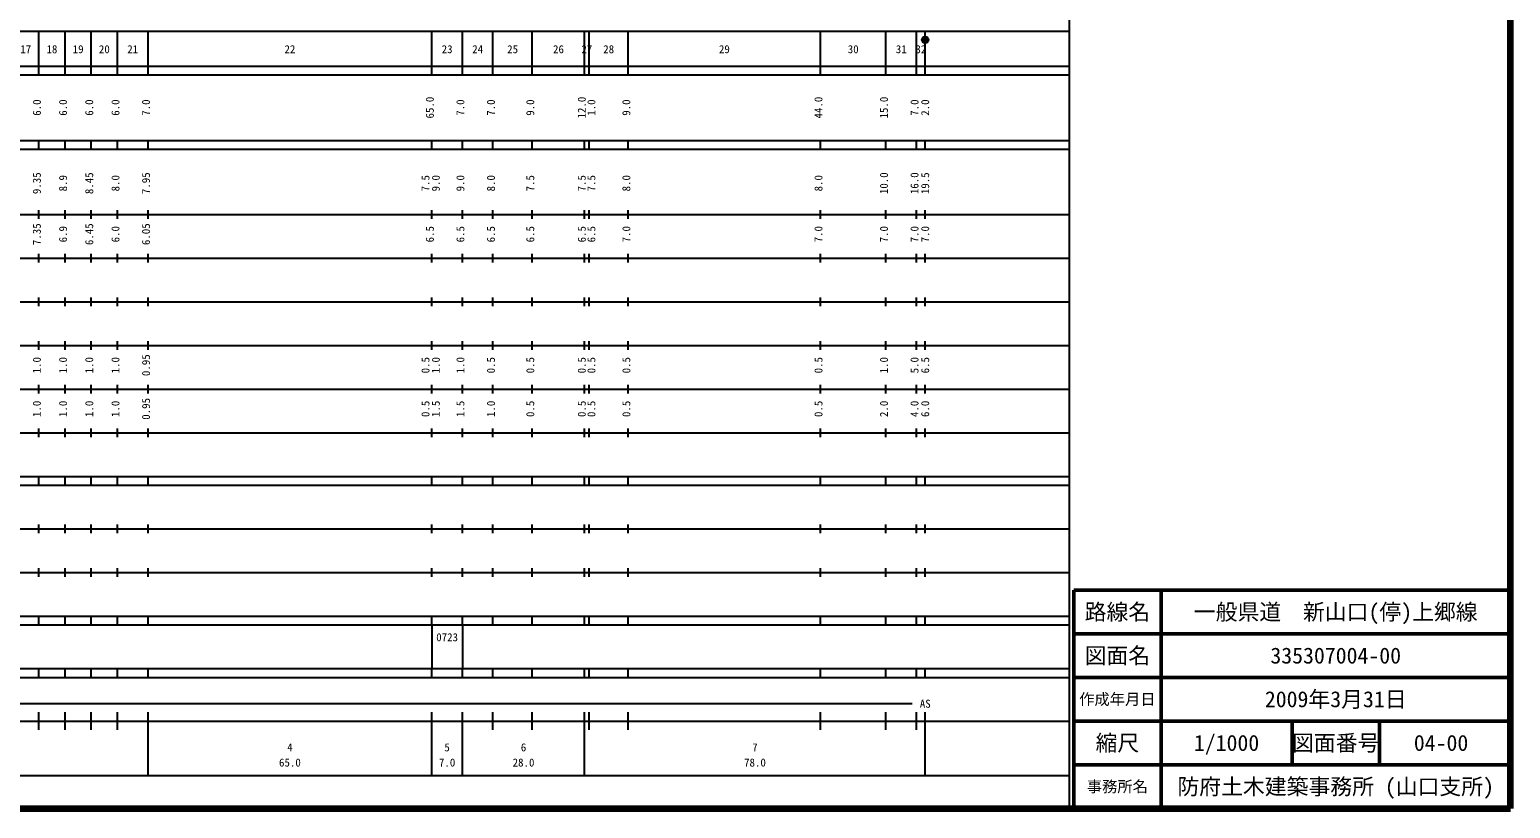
# Model space of a CAD drawing. Units: millimetres on the paper, enlarged 1000 times. Extents: x 40000 to 680000, y 20000 to 380000.
# Drawn here: x 340887 to 680000, y 20000 to 198357 of the extents above; entities that cross this region are included whole.
import ezdxf
from ezdxf.enums import TextEntityAlignment as Align

# ---------------------------------------------------------------- set-up
doc = ezdxf.new("R2010")
doc.units = ezdxf.units.MM
doc.header["$LTSCALE"] = 1000
doc.header["$PDMODE"] = 32
doc.header["$PDSIZE"] = 500
for name, color, linetype, lineweight in [('M-TTL', 2, 'Continuous', 140), ('M-TTL-BAND', 7, 'Continuous', 25), ('M-TTL-FRAM', 2, 'Continuous', 50), ('M-TTL-LINE', 7, 'Continuous', 50)]:
    doc.layers.add(name, color=color, linetype=linetype, lineweight=lineweight)
doc.layers.add('M-TTL-TXT', color=7, linetype='Continuous')
doc.styles.add('ＭＳ ゴシック', font='')
doc.styles.get('ＭＳ ゴシック').set_extended_font_data('MS Gothic')

msp = doc.modelspace()

# ---------------------------------------------------------------- linework, layer by layer
at = {"layer": 'M-TTL'}
for p, q in [((680000, 20000), (680000, 380000)), ((40000, 20000), (680000, 20000))]:
    msp.add_line(p, q, dxfattribs=at)
at = {"layer": 'M-TTL-BAND'}
for p, q in [((579000, 20000), (579000, 370000)), ((68000, 198000), (579000, 198000)), ((343000, 188000), (343000, 198000)), ((349000, 188000), (349000, 198000)), ((355000, 188000), (355000, 198000)), ((361000, 188000), (361000, 198000)), ((368000, 188000), (368000, 198000)), ((433000, 188000), (433000, 198000)), ((440000, 188000), (440000, 198000)), ((447000, 188000), (447000, 198000)), ((456000, 188000), (456000, 198000)), ((468000, 188000), (468000, 198000)), ((469000, 188000), (469000, 198000)), ((478000, 188000), (478000, 198000)), ((522000, 188000), (522000, 198000)), ((537000, 188000), (537000, 198000)), ((544000, 188000), (544000, 198000)), ((546000, 188000), (546000, 198000)), ((40000, 190000), (579000, 190000)), ((40000, 188000), (579000, 188000)), ((40000, 173000), (579000, 173000)), ((343000, 171000), (343000, 173000)), ((349000, 171000), (349000, 173000)), ((355000, 171000), (355000, 173000)), ((361000, 171000), (361000, 173000)), ((368000, 171000), (368000, 173000)), ((433000, 171000), (433000, 173000)), ((440000, 171000), (440000, 173000)), ((447000, 171000), (447000, 173000)), ((456000, 171000), (456000, 173000)), ((468000, 171000), (468000, 173000)), ((469000, 171000), (469000, 173000)), ((478000, 171000), (478000, 173000)), ((522000, 171000), (522000, 173000)), ((537000, 171000), (537000, 173000)), ((544000, 171000), (544000, 173000)), ((546000, 171000), (546000, 173000)), ((40000, 171000), (579000, 171000)), ((40000, 156000), (579000, 156000)), ((343000, 155000), (343000, 157000)), ((349000, 155000), (349000, 157000)), ((355000, 155000), (355000, 157000)), ((361000, 155000), (361000, 157000)), ((368000, 155000), (368000, 157000)), ((433000, 155000), (433000, 157000)), ((440000, 155000), (440000, 157000)), ((447000, 155000), (447000, 157000)), ((456000, 155000), (456000, 157000)), ((468000, 155000), (468000, 157000)), ((469000, 155000), (469000, 157000)), ((478000, 155000), (478000, 157000)), ((522000, 155000), (522000, 157000)), ((537000, 155000), (537000, 157000)), ((544000, 155000), (544000, 157000)), ((546000, 155000), (546000, 157000)), ((46000, 146000), (579000, 146000)), ((343000, 145000), (343000, 147000)), ((349000, 145000), (349000, 147000)), ((355000, 145000), (355000, 147000)), ((361000, 145000), (361000, 147000)), ((368000, 145000), (368000, 147000)), ((433000, 145000), (433000, 147000)), ((440000, 145000), (440000, 147000)), ((447000, 145000), (447000, 147000)), ((456000, 145000), (456000, 147000)), ((468000, 145000), (468000, 147000)), ((469000, 145000), (469000, 147000)), ((478000, 145000), (478000, 147000)), ((522000, 145000), (522000, 147000)), ((537000, 145000), (537000, 147000)), ((544000, 145000), (544000, 147000)), ((546000, 145000), (546000, 147000)), ((52000, 136000), (579000, 136000)), ((343000, 135000), (343000, 137000)), ((349000, 135000), (349000, 137000)), ((355000, 135000), (355000, 137000)), ((361000, 135000), (361000, 137000)), ((368000, 135000), (368000, 137000)), ((433000, 135000), (433000, 137000)), ((440000, 135000), (440000, 137000)), ((447000, 135000), (447000, 137000)), ((456000, 135000), (456000, 137000)), ((468000, 135000), (468000, 137000)), ((469000, 135000), (469000, 137000)), ((478000, 135000), (478000, 137000)), ((522000, 135000), (522000, 137000)), ((537000, 135000), (537000, 137000)), ((544000, 135000), (544000, 137000)), ((546000, 135000), (546000, 137000)), ((46000, 126000), (579000, 126000)), ((343000, 125000), (343000, 127000)), ((349000, 125000), (349000, 127000)), ((355000, 125000), (355000, 127000)), ((361000, 125000), (361000, 127000)), ((368000, 125000), (368000, 127000)), ((433000, 125000), (433000, 127000)), ((440000, 125000), (440000, 127000)), ((447000, 125000), (447000, 127000)), ((456000, 125000), (456000, 127000)), ((468000, 125000), (468000, 127000)), ((469000, 125000), (469000, 127000)), ((478000, 125000), (478000, 127000)), ((522000, 125000), (522000, 127000)), ((537000, 125000), (537000, 127000)), ((544000, 125000), (544000, 127000)), ((546000, 125000), (546000, 127000)), ((52000, 116000), (579000, 116000)), ((343000, 115000), (343000, 117000)), ((349000, 115000), (349000, 117000)), ((355000, 115000), (355000, 117000)), ((361000, 115000), (361000, 117000)), ((368000, 115000), (368000, 117000)), ((433000, 115000), (433000, 117000)), ((440000, 115000), (440000, 117000)), ((447000, 115000), (447000, 117000)), ((456000, 115000), (456000, 117000)), ((468000, 115000), (468000, 117000)), ((469000, 115000), (469000, 117000)), ((478000, 115000), (478000, 117000)), ((522000, 115000), (522000, 117000)), ((537000, 115000), (537000, 117000)), ((544000, 115000), (544000, 117000)), ((546000, 115000), (546000, 117000)), ((46000, 106000), (579000, 106000)), ((343000, 105000), (343000, 107000)), ((349000, 105000), (349000, 107000)), ((355000, 105000), (355000, 107000)), ((361000, 105000), (361000, 107000)), ((368000, 105000), (368000, 107000)), ((433000, 105000), (433000, 107000)), ((440000, 105000), (440000, 107000)), ((447000, 105000), (447000, 107000)), ((456000, 105000), (456000, 107000)), ((468000, 105000), (468000, 107000)), ((469000, 105000), (469000, 107000)), ((478000, 105000), (478000, 107000)), ((522000, 105000), (522000, 107000)), ((537000, 105000), (537000, 107000)), ((544000, 105000), (544000, 107000)), ((546000, 105000), (546000, 107000)), ((40000, 96000), (579000, 96000)), ((343000, 94000), (343000, 96000)), ((349000, 94000), (349000, 96000)), ((355000, 94000), (355000, 96000)), ((361000, 94000), (361000, 96000)), ((368000, 94000), (368000, 96000)), ((433000, 94000), (433000, 96000)), ((440000, 94000), (440000, 96000)), ((447000, 94000), (447000, 96000)), ((456000, 94000), (456000, 96000)), ((468000, 94000), (468000, 96000)), ((469000, 94000), (469000, 96000)), ((478000, 94000), (478000, 96000)), ((522000, 94000), (522000, 96000)), ((537000, 94000), (537000, 96000)), ((544000, 94000), (544000, 96000)), ((546000, 94000), (546000, 96000)), ((40000, 94000), (579000, 94000)), ((343000, 83000), (343000, 85000)), ((349000, 83000), (349000, 85000)), ((355000, 83000), (355000, 85000)), ((361000, 83000), (361000, 85000)), ((368000, 83000), (368000, 85000)), ((433000, 83000), (433000, 85000)), ((440000, 83000), (440000, 85000)), ((447000, 83000), (447000, 85000)), ((456000, 83000), (456000, 85000)), ((468000, 83000), (468000, 85000)), ((469000, 83000), (469000, 85000)), ((478000, 83000), (478000, 85000)), ((522000, 83000), (522000, 85000)), ((537000, 83000), (537000, 85000)), ((544000, 83000), (544000, 85000)), ((546000, 83000), (546000, 85000)), ((49000, 84000), (579000, 84000)), ((343000, 73000), (343000, 75000)), ((349000, 73000), (349000, 75000)), ((355000, 73000), (355000, 75000)), ((361000, 73000), (361000, 75000)), ((368000, 73000), (368000, 75000)), ((433000, 73000), (433000, 75000)), ((440000, 73000), (440000, 75000)), ((447000, 73000), (447000, 75000)), ((456000, 73000), (456000, 75000)), ((468000, 73000), (468000, 75000)), ((469000, 73000), (469000, 75000)), ((478000, 73000), (478000, 75000)), ((522000, 73000), (522000, 75000)), ((537000, 73000), (537000, 75000)), ((544000, 73000), (544000, 75000)), ((546000, 73000), (546000, 75000)), ((40000, 74000), (579000, 74000)), ((40000, 64000), (579000, 64000)), ((40000, 62000), (579000, 62000)), ((343000, 62000), (343000, 64000)), ((349000, 62000), (349000, 64000)), ((355000, 62000), (355000, 64000)), ((361000, 62000), (361000, 64000)), ((368000, 62000), (368000, 64000)), ((433000, 62000), (433000, 64000)), ((433000, 62000), (433000, 52000)), ((440000, 62000), (440000, 64000)), ((440000, 62000), (440000, 52000)), ((447000, 62000), (447000, 64000)), ((456000, 62000), (456000, 64000)), ((468000, 62000), (468000, 64000)), ((469000, 62000), (469000, 64000)), ((478000, 62000), (478000, 64000)), ((522000, 62000), (522000, 64000)), ((537000, 62000), (537000, 64000)), ((544000, 62000), (544000, 64000)), ((546000, 62000), (546000, 64000)), ((40000, 52000), (579000, 52000)), ((343000, 50000), (343000, 52000)), ((349000, 50000), (349000, 52000)), ((355000, 50000), (355000, 52000)), ((361000, 50000), (361000, 52000)), ((368000, 50000), (368000, 52000)), ((433000, 50000), (433000, 52000)), ((440000, 50000), (440000, 52000)), ((447000, 50000), (447000, 52000)), ((456000, 50000), (456000, 52000)), ((468000, 50000), (468000, 52000)), ((469000, 50000), (469000, 52000)), ((478000, 50000), (478000, 52000)), ((522000, 50000), (522000, 52000)), ((537000, 50000), (537000, 52000)), ((544000, 50000), (544000, 52000)), ((546000, 50000), (546000, 52000)), ((40000, 50000), (579000, 50000)), ((71000, 44000), (543000, 44000)), ((343000, 38000), (343000, 42000)), ((349000, 38000), (349000, 42000)), ((355000, 38000), (355000, 42000)), ((361000, 38000), (361000, 42000)), ((368000, 27500), (368000, 42000)), ((433000, 27500), (433000, 42000)), ((440000, 27500), (440000, 42000)), ((447000, 38000), (447000, 42000)), ((456000, 38000), (456000, 42000)), ((468000, 27500), (468000, 42000)), ((469000, 38000), (469000, 42000)), ((478000, 38000), (478000, 42000)), ((522000, 38000), (522000, 42000)), ((537000, 38000), (537000, 42000)), ((544000, 38000), (544000, 42000)), ((546000, 27500), (546000, 42000)), ((40000, 40000), (579000, 40000)), ((68000, 27500), (579000, 27500))]:
    msp.add_line(p, q, dxfattribs=at)
for radius in [750, 600, 450, 300, 150, 20]:
    msp.add_circle((546000, 195995), radius, dxfattribs=at)
msp.add_point((546000, 195995), dxfattribs=at)
at = {"layer": 'M-TTL-FRAM'}
for p, q in [((680000, 70000), (580000, 70000)), ((580000, 70000), (580000, 20000))]:
    msp.add_line(p, q, dxfattribs=at)
at = {"layer": 'M-TTL-LINE'}
for p, q in [((600000, 70000), (600000, 20000)), ((680000, 60000), (580000, 60000)), ((680000, 50000), (580000, 50000)), ((680000, 40000), (580000, 40000)), ((630000, 40000), (630000, 30000)), ((650000, 40000), (650000, 30000)), ((680000, 30000), (580000, 30000))]:
    msp.add_line(p, q, dxfattribs=at)

# ---------------------------------------------------------------- texts
at = {"layer": 'M-TTL-BAND', "style": 'ＭＳ ゴシック'}
for s, p in [('17', (340000, 192405)), ('18', (346000, 192405)), ('19', (352000, 192405)), ('20', (358000, 192405)), ('21', (364500, 192405)), ('22', (400500, 192405)), ('23', (436500, 192405)), ('24', (443500, 192405)), ('25', (451500, 192405)), ('26', (462000, 192405)), ('27', (468500, 192405)), ('28', (473500, 192405)), ('29', (500000, 192405)), ('30', (529500, 192405)), ('31', (540500, 192405)), ('32', (545000, 192405)), ('0723', (436500, 57730)), ('AS', (546000, 42500)), ('4', (400500, 32523)), ('5', (436500, 32523)), ('6', (454000, 32523)), ('7', (507000, 32523)), ('65.0', (400500, 29033)), ('7.0', (436500, 29033)), ('28.0', (454000, 29033)), ('78.0', (507000, 29033))]:
    msp.add_text(s, height=1833, dxfattribs=at).set_placement(p, align=Align.BOTTOM_CENTER)
for s, p in [('6.0', (344000, 180500)), ('6.0', (350000, 180500)), ('6.0', (356000, 180500)), ('6.0', (362000, 180500)), ('7.0', (369000, 180500)), ('65.0', (434000, 180500)), ('7.0', (441000, 180500)), ('7.0', (448000, 180500)), ('9.0', (457000, 180500)), ('12.0', (468794, 180500)), ('1.0', (471000, 180500)), ('9.0', (479000, 180500)), ('44.0', (523000, 180500)), ('15.0', (538000, 180500)), ('7.0', (545000, 180500)), ('2.0', (547444, 180500)), ('9.35', (344000, 163174)), ('8.9', (350000, 163174)), ('8.45', (356000, 163174)), ('8.0', (362000, 163174)), ('7.95', (369000, 163174)), ('7.5', (433000, 163174)), ('9.0', (435370, 163174)), ('9.0', (441000, 163174)), ('8.0', (448000, 163174)), ('7.5', (457000, 163174)), ('7.5', (468794, 163174)), ('7.5', (471000, 163174)), ('8.0', (479000, 163174)), ('8.0', (523000, 163174)), ('10.0', (538000, 163174)), ('16.0', (545000, 163174)), ('19.5', (547444, 163174)), ('7.35', (344000, 151500)), ('6.9', (350000, 151500)), ('6.45', (356000, 151500)), ('6.0', (362000, 151500)), ('6.05', (369000, 151500)), ('6.5', (434000, 151500)), ('6.5', (441000, 151500)), ('6.5', (448000, 151500)), ('6.5', (457000, 151500)), ('6.5', (468794, 151500)), ('6.5', (471000, 151500)), ('7.0', (479000, 151500)), ('7.0', (523000, 151500)), ('7.0', (538000, 151500)), ('7.0', (545000, 151500)), ('7.0', (547444, 151500)), ('1.0', (344000, 121500)), ('1.0', (350000, 121500)), ('1.0', (356000, 121500)), ('1.0', (362000, 121500)), ('0.95', (369000, 121500)), ('0.5', (433000, 121500)), ('1.0', (435370, 121500)), ('1.0', (441000, 121500)), ('0.5', (448000, 121500)), ('0.5', (457000, 121500)), ('0.5', (468794, 121500)), ('0.5', (471000, 121500)), ('0.5', (479000, 121500)), ('0.5', (523000, 121500)), ('1.0', (538000, 121500)), ('5.0', (545000, 121500)), ('6.5', (547444, 121500)), ('1.0', (344000, 111500)), ('1.0', (350000, 111500)), ('1.0', (356000, 111500)), ('1.0', (362000, 111500)), ('0.95', (369000, 111500)), ('0.5', (433000, 111500)), ('1.5', (435370, 111500)), ('1.5', (441000, 111500)), ('1.0', (448000, 111500)), ('0.5', (457000, 111500)), ('0.5', (468794, 111500)), ('0.5', (471000, 111500)), ('0.5', (479000, 111500)), ('0.5', (523000, 111500)), ('2.0', (538000, 111500)), ('4.0', (545000, 111500)), ('6.0', (547444, 111500))]:
    msp.add_text(s, height=1833, rotation=90, dxfattribs=at).set_placement(p, align=Align.BOTTOM_CENTER)
at = {"layer": 'M-TTL-TXT', "style": 'ＭＳ ゴシック'}
for s, height, p in [('路線名', 3666, (590000, 65000)), ('一般県道\u3000新山口(停)上郷線', 3666, (640000, 65000)), ('図面名', 3666, (590000, 55000)), ('335307004-00', 3666, (640000, 55000)), ('作成年月日', 2566, (590000, 45000)), ('2009年3月31日', 3666, (640000, 45000)), ('縮尺', 3666, (590000, 35000)), ('図面番号', 3666, (640000, 35000)), ('1/1000', 3666, (615000, 35000)), ('04-00', 3666, (664125, 35000)), ('防府土木建築事務所 (山口支所)', 3666, (640000, 25000)), ('事務所名', 2566, (590000, 25000))]:
    msp.add_text(s, height=height, dxfattribs=at).set_placement(p, align=Align.MIDDLE_CENTER)

doc.saveas('drawing.dxf')
